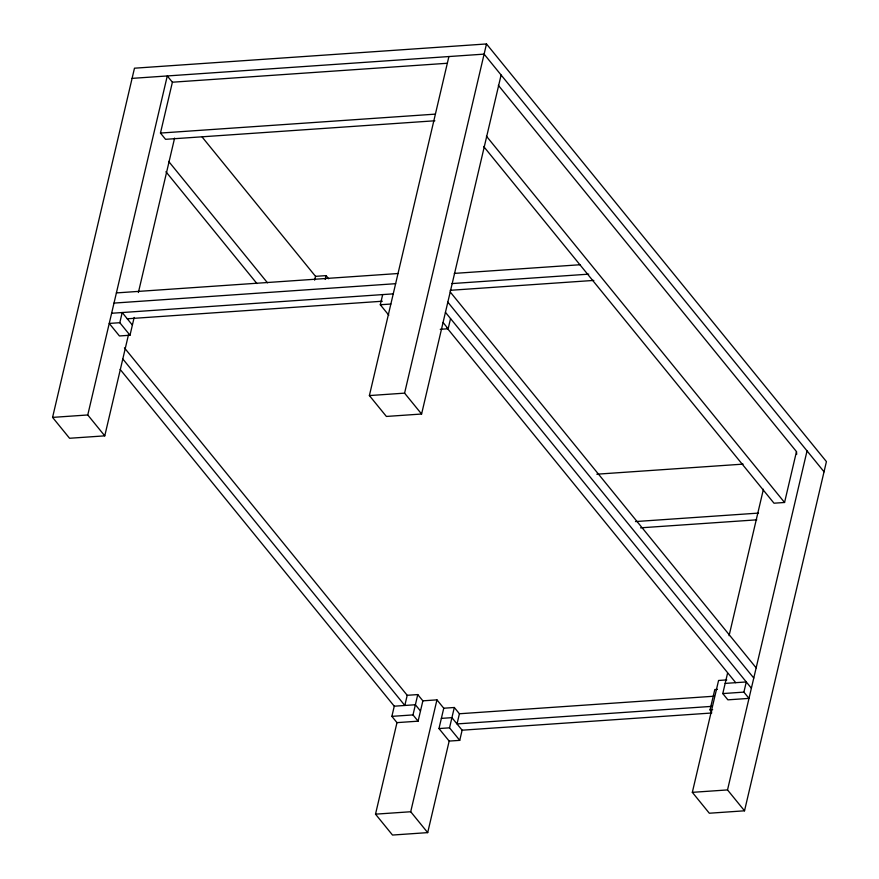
<?xml version="1.0" encoding="UTF-8"?>
<svg xmlns="http://www.w3.org/2000/svg" width="879" height="879" viewBox="0 0 879 879"><rect width="100%" height="100%" fill="white"/><g stroke="black" fill="none" stroke-linecap="round" stroke-linejoin="round"><path stroke-width="1.32" d="M128.51 334.624L104.766 435.852L69.562 438.269L52.575 417.393L134.476 68.199L486.494 43.95L826.425 461.607L744.524 810.801L709.32 813.229L692.333 792.342L718.572 680.467L726.768 679.906M104.766 435.852L87.768 414.965L167.285 75.946L172.394 82.208L160.461 133.059L165.56 139.321L434.874 120.775M119.808 322.703L109.238 323.428L119.445 335.965L130.004 335.229L119.808 322.703L122.192 312.528L132.388 325.065M138.388 292.498L174.602 138.091M130.004 335.229L134.179 317.429M314.627 280.159L315.528 276.347L202.214 137.124M325.197 279.434L326.087 275.621L315.528 276.347M388.804 315.198L380.299 304.76L382.684 294.586M501.107 75.001L421.59 414.02L386.386 416.448L369.389 395.572L448.905 56.542M421.59 414.02L404.593 393.144L486.494 43.95M440.236 329.295L448.158 328.757L450.542 318.583M124.433 347.875L407.208 695.3L417.767 694.575L422.865 700.838L436.951 699.86L443.752 708.221L438.973 728.559L449.169 741.085L427.699 832.622L392.506 835.05L375.509 814.163L396.978 722.626L391.88 716.363L394.264 706.2L120.137 369.389M407.208 695.3L404.823 705.463L122.917 359.104M396.978 722.626L418.096 721.176L412.998 714.913L417.767 694.575M418.096 721.176L422.865 700.838M427.699 832.622L410.713 811.746L436.951 699.86M449.169 741.085L459.739 740.36L449.532 727.834L454.311 707.496L443.752 708.221M454.311 707.496L459.409 713.759L457.025 723.922L712.067 706.353M459.739 740.36L462.123 730.196L451.927 717.66L441.357 718.385M711.737 711.979L710.034 709.891L714.803 689.543L717.451 689.367M729.076 635.682L763.411 489.262M725.164 683.401L746.282 681.95L743.898 692.114L748.996 698.387L727.878 699.838L722.78 693.575L727.548 673.237M483.659 146.474L774.003 503.206L784.562 502.48L796.484 451.619L498.349 85.318M744.524 810.801L727.526 789.924L807.043 450.894M132.092 78.374L484.109 54.124L824.041 471.781M172.394 82.208L447.169 63.277M160.461 133.059L435.248 114.138M116.402 292.916L398.022 273.523M454.311 273.402L580.173 264.733M114.017 303.09L395.638 283.686M451.927 283.576L588.732 274.149M111.633 313.265L393.254 293.861M450.18 290.312L593.83 280.412M127.29 318.791L382.332 301.233M380.299 304.76L390.858 304.035M52.575 417.393L87.768 414.965M369.389 395.572L404.593 393.144M596.819 474.199L743.096 464.123M635.473 521.566L758.511 513.094M640.571 527.829L756.775 519.83M394.264 706.2L415.382 704.738L420.481 711.001M391.88 716.363L412.998 714.913M722.78 693.575L743.898 692.114M459.409 713.759L714.451 696.19M438.973 728.559L449.532 727.834M710.034 709.891L712.671 709.705M462.123 730.196L711.704 713.001M375.509 814.163L410.713 811.746M692.333 792.342L727.526 789.924M486.417 136.168L784.562 502.48M450.224 291.982L756.16 667.875M447.829 302.145L753.775 678.039M445.444 312.32L751.391 688.213M443.06 322.494L448.158 328.757M446.906 327.812L735.723 682.675M326.087 275.621L328.636 278.753M168.68 161.428L267.48 282.818M165.922 171.735L256.921 283.554M796.484 451.619L796.704 454.322"/></g></svg>
